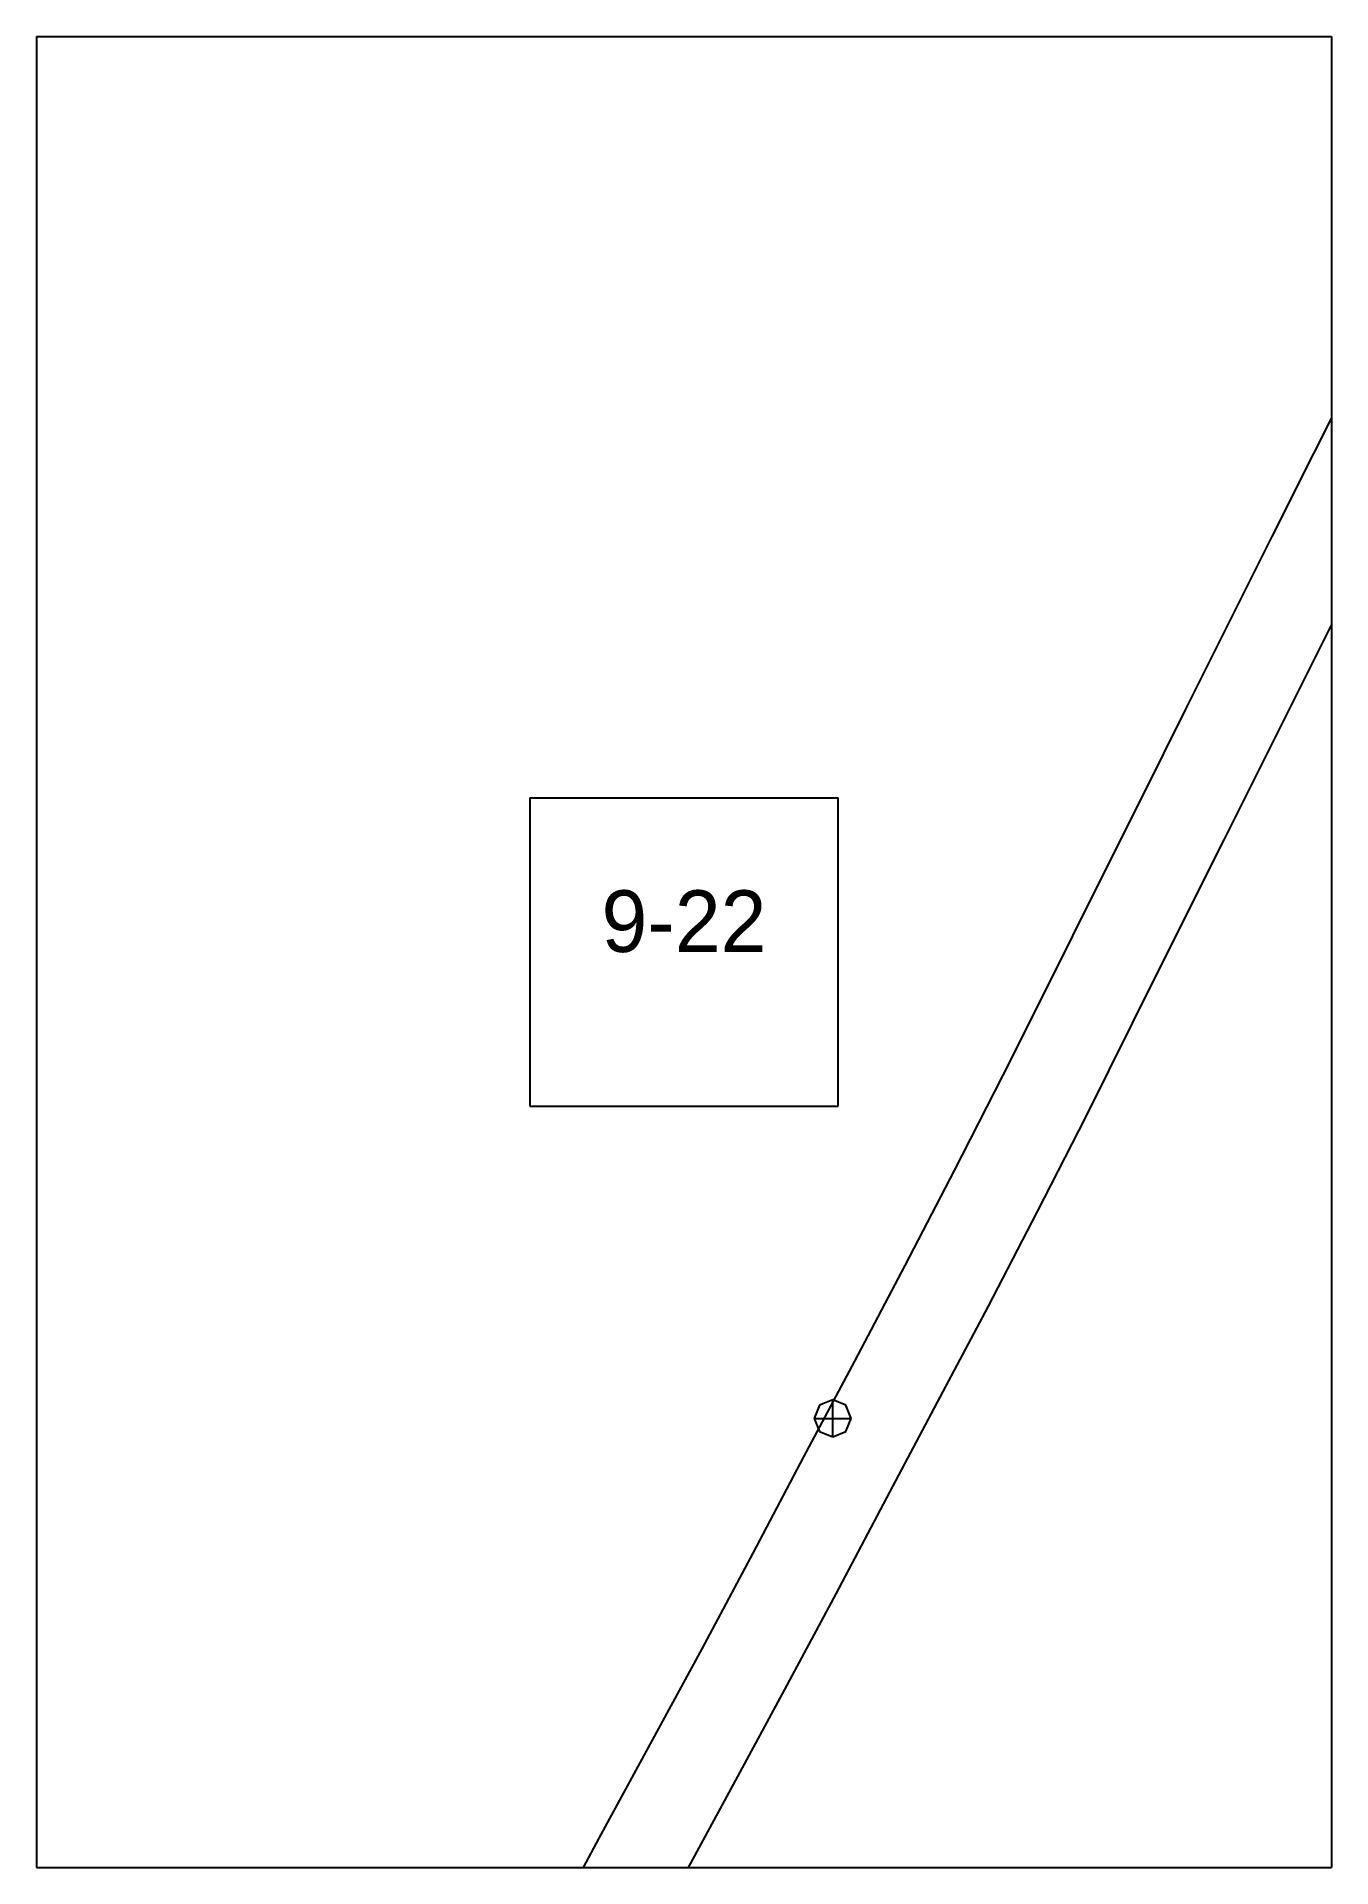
# Paper-space layout 'Plan 9-22' of a CAD drawing. Header units: metres, sheet in millimetres. Extents: x 0 to 210, y 0 to 297.
# The model-space entities are those that its viewports show. They can reach past a viewport. Long polylines and large blocks are cut down to what shows.
import ezdxf
from ezdxf.enums import TextEntityAlignment as Align

# ---------------------------------------------------------------- set-up
doc = ezdxf.new("R2010")
doc.units = ezdxf.units.M
for name, color, linetype in [('default', 7, 'Continuous'), ('TEXTLAYER', 7, 'Continuous'), ('VIEWPORTS', 7, 'Continuous')]:
    doc.layers.add(name, color=color, linetype=linetype)

msp = doc.modelspace()

# ---------------------------------------------------------------- linework, layer by layer
at = {"color": 9}
for p, q in [((4410, -2079), (4410, -2376)), ((4410, -2079), (4410, -2376)), ((4620, -2079), (4620, -2376)), ((4620, -2079), (4620, -2376)), ((4200, -2376), (4410, -2376)), ((4200, -2376), (4410, -2376)), ((4410, -2376), (4620, -2376)), ((4410, -2376), (4410, -2673)), ((4410, -2376), (4620, -2376)), ((4410, -2376), (4410, -2673)), ((4620, -2376), (4830, -2376)), ((4620, -2376), (4620, -2673)), ((4620, -2376), (4830, -2376)), ((4620, -2376), (4620, -2673)), ((4490, -2499.5), (4540, -2499.5)), ((4490, -2499.5), (4490, -2549.5)), ((4540, -2549.5), (4540, -2499.5)), ((4490, -2549.5), (4540, -2549.5)), ((4200, -2673), (4410, -2673)), ((4200, -2673), (4410, -2673)), ((4410, -2673), (4620, -2673)), ((4410, -2673), (4410, -2970)), ((4410, -2673), (4620, -2673)), ((4410, -2673), (4410, -2970)), ((4620, -2673), (4830, -2673)), ((4620, -2673), (4620, -2970)), ((4620, -2673), (4830, -2673)), ((4620, -2673), (4620, -2970))]:
    msp.add_line(p, q, dxfattribs=at)
at = {"layer": 'default', "color": 7, "linetype": 'Continuous'}
for p, q in [((4617.15, -2443.65), (4623.69, -2430.58)), ((4610.42, -2457.12), (4617.15, -2443.65)), ((4603.5, -2470.95), (4610.42, -2457.12)), ((4616.92, -2477.65), (4623.83, -2463.82)), ((4596.42, -2485.12), (4603.5, -2470.95)), ((4609.84, -2491.82), (4616.92, -2477.65)), ((4589.18, -2499.6), (4596.42, -2485.12)), ((4602.6, -2506.3), (4609.84, -2491.82)), ((4581.81, -2514.36), (4589.18, -2499.6)), ((4595.23, -2521.06), (4602.6, -2506.3)), ((4574.31, -2529.38), (4581.81, -2514.36)), ((4587.74, -2536.06), (4595.23, -2521.06)), ((4566.72, -2544.61), (4574.31, -2529.38)), ((4580.15, -2551.29), (4587.74, -2536.06)), ((4558.87, -2559.94), (4566.72, -2544.61)), ((4572.31, -2566.61), (4580.15, -2551.29)), ((4550.88, -2575.38), (4558.87, -2559.94)), ((4564.32, -2582.04), (4572.31, -2566.61)), ((4542.69, -2590.87), (4550.88, -2575.38)), ((4556.13, -2597.52), (4564.32, -2582.04)), ((4534.45, -2606.42), (4542.69, -2590.87)), ((4537, -2598.04), (4536.12, -2600.16)), ((4539.12, -2597.16), (4537, -2598.04)), ((4541.24, -2598.04), (4539.12, -2597.16)), ((4539.12, -2603.16), (4539.12, -2597.16)), ((4542.12, -2600.16), (4541.24, -2598.04)), ((4547.91, -2613.05), (4556.13, -2597.52)), ((4536.12, -2600.16), (4537, -2602.28)), ((4536.12, -2600.16), (4542.12, -2600.16)), ((4541.24, -2602.28), (4542.12, -2600.16)), ((4537, -2602.28), (4539.12, -2603.16)), ((4539.12, -2603.16), (4541.24, -2602.28)), ((4526.22, -2622), (4534.45, -2606.42)), ((4539.68, -2628.62), (4547.91, -2613.05)), ((4517.92, -2637.53), (4526.22, -2622)), ((4531.38, -2644.14), (4539.68, -2628.62)), ((4509.54, -2652.95), (4517.92, -2637.53)), ((4523.02, -2659.55), (4531.38, -2644.14)), ((4501.24, -2668.28), (4509.54, -2652.95)), ((4514.72, -2674.85), (4523.02, -2659.55)), ((4493.05, -2683.45), (4501.24, -2668.28))]:
    msp.add_line(p, q, dxfattribs=at)

# ---------------------------------------------------------------- texts
at = {"layer": 'TEXTLAYER', "color": 1}
msp.add_text('9-22', height=10, dxfattribs=at).set_placement((4515, -2524.5), align=Align.CENTER)

psp = doc.layouts.new('Plan 9-22')

# ---------------------------------------------------------------- viewports
at = {"layer": 'VIEWPORTS'}
psp.add_viewport(center=(105, 148.5), size=(210, 297), view_center_point=(4515, -2524.5), view_height=297, dxfattribs=at)

doc.saveas('drawing.dxf')
